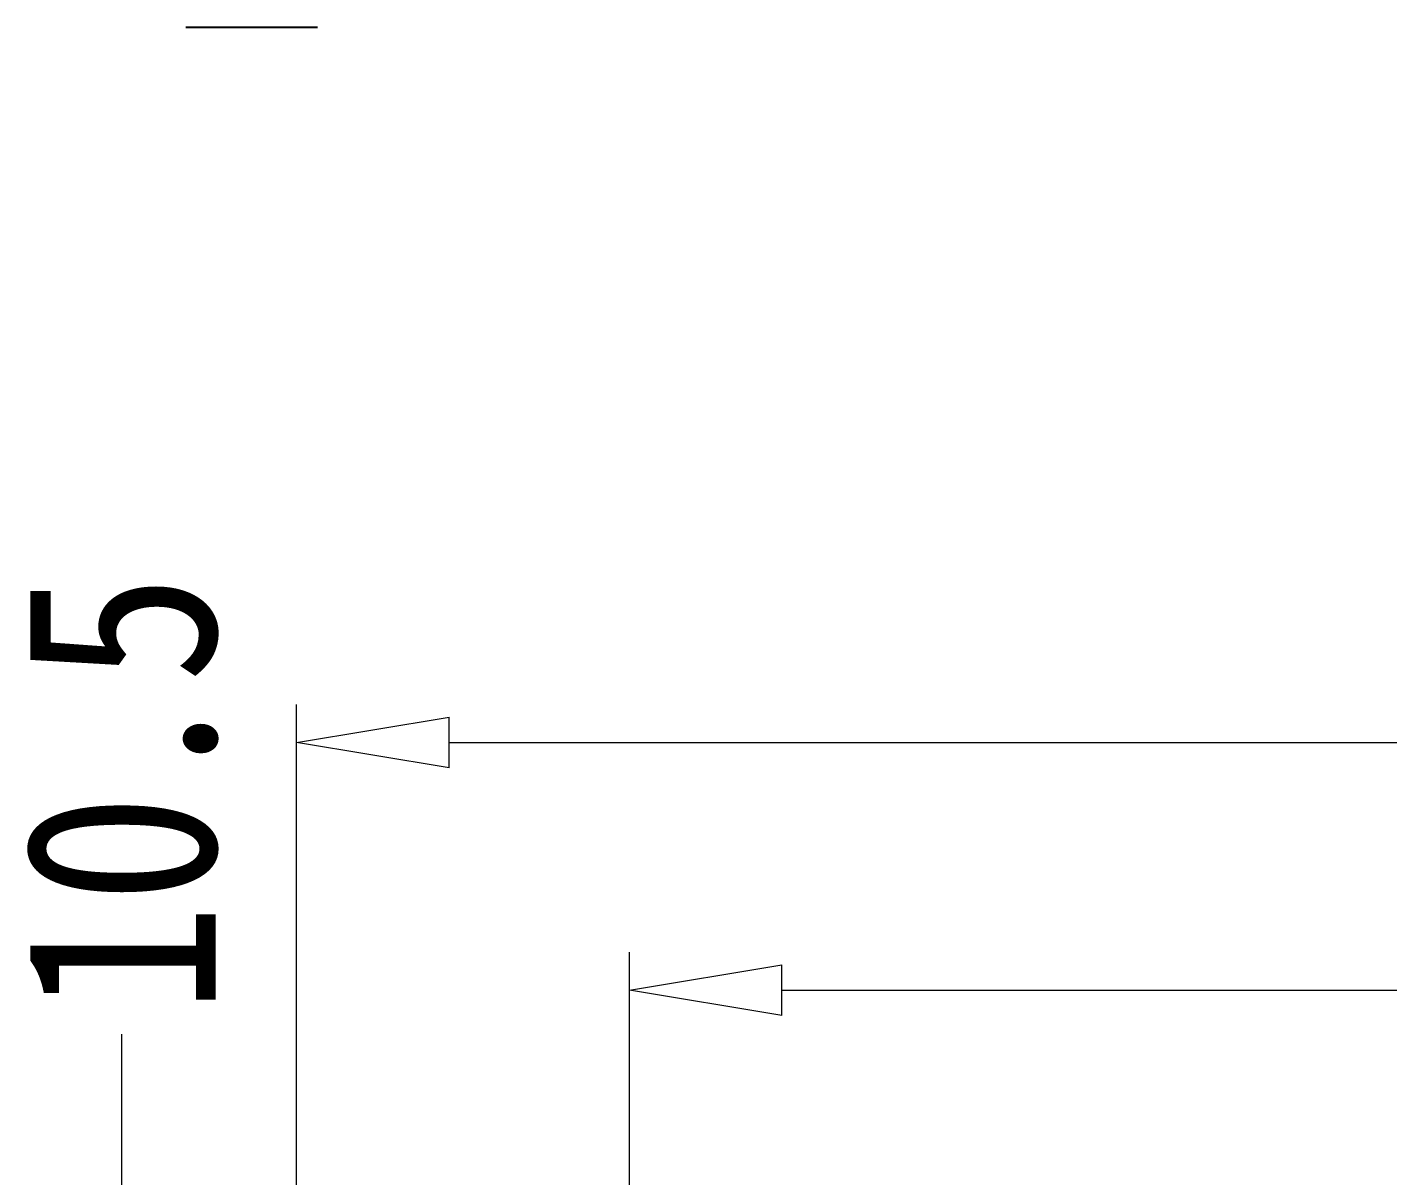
# Model space of a CAD drawing. Header units: millimetres. Extents: x 1786 to 4339, y -2795 to -1928.
# Drawn here: x 4212.11 to 4247.79, y -2578.98 to -2548.85 of the extents above; entities that cross this region are included whole.
import ezdxf

# ---------------------------------------------------------------- set-up
doc = ezdxf.new("R2010")
doc.units = ezdxf.units.MM
doc.layers.add('dim', color=3, linetype='Continuous', lineweight=9)
doc.styles.add('FFS', font='SIMFANG.TTF', dxfattribs={"width": 0.85})
doc.dimstyles.new('YanXiu', dxfattribs={"dimtxt": 2.5, "dimasz": 2.2, "dimexe": 1, "dimexo": 0.6, "dimgap": 0.66, "dimtad": 0, "dimzin": 9, "dimdsep": 46, "dimtxsty": 'FFS', "dimblk": 'CLOSEDBLANK', "dimcen": 0, "dimclrd": 256, "dimclre": 131, "dimclrt": 42, "dimazin": 2, "dimtfac": 1, "dimtofl": 0, "dimtmove": 0, "dimatfit": 3, "dimldrblk": 'CLOSEDBLANK', "dimfxl": 1, "dimlwd": 5, "dimlwe": 5, "dimarcsym": 0})

# ---------------------------------------------------------------- blocks, each defined once
blk = doc.blocks.new('_ClosedBlank')
at = {"color": 0, "linetype": 'ByBlock', "lineweight": -2}
for p, q in [((-1, 0.1667), (0, 0)), ((-1, 0.1667), (-1, -0.1667)), ((0, 0), (-1, -0.1667))]:
    blk.add_line(p, q, dxfattribs=at)
blk = doc.blocks.new('*D156')
at = {"layer": 'Defpoints', "color": 0}
for p in [(4376.175, -2577.079), (4354.862, -2587.579), (4364.875, -2587.579, 0)]:
    blk.add_point(p, dxfattribs=at)
at = {"layer": 'dim', "lineweight": 5}
for p, q in [((4354.862, -2577.079), (4354.862, -2573.079)), ((4354.862, -2583.579), (4354.862, -2581.079))]:
    blk.add_line(p, q, dxfattribs=at)
at = {"layer": 'dim', "color": 131, "lineweight": 5}
for p, q in [((4375.176, -2577.079), (4353.863, -2577.079)), ((4363.876, -2587.579), (4353.863, -2587.579))]:
    blk.add_line(p, q, dxfattribs=at)
at = {"layer": 'dim', "lineweight": 5, "xscale": 4, "yscale": 4, "zscale": 4}
for p, rotation in [((4354.862, -2577.079), 90), ((4354.862, -2587.579), 270)]:
    blk.add_blockref('_ClosedBlank', p, dxfattribs=dict(at, rotation=rotation))
at = {"layer": 'dim', "color": 42, "insert": (4354.862, -2566.773), "char_height": 5, "attachment_point": 5, "rotation": 90, "style": 'FFS'}
blk.add_mtext('10.5', dxfattribs=at)
blk = doc.blocks.new('*D163')
at = {"layer": 'Defpoints', "color": 0}
for p in [(4448.175, -2571.93), (4368.175, -2584.279, 0), (4448.175, -2584.279, 0)]:
    blk.add_point(p, dxfattribs=at)
at = {"layer": 'dim', "color": 131, "lineweight": 5}
for p, q in [((4368.175, -2583.28), (4368.175, -2570.93)), ((4448.175, -2583.28), (4448.175, -2570.93))]:
    blk.add_line(p, q, dxfattribs=at)
at = {"layer": 'dim', "lineweight": 5}
for p, q in [((4372.175, -2571.93), (4404.66, -2571.93)), ((4444.175, -2571.93), (4411.69, -2571.93))]:
    blk.add_line(p, q, dxfattribs=at)
at = {"layer": 'dim', "lineweight": 5, "xscale": 4, "yscale": 4, "zscale": 4, "rotation": 180}
blk.add_blockref('_ClosedBlank', (4368.175, -2571.93), dxfattribs=at)
at = {"layer": 'dim', "lineweight": 5, "xscale": 4, "yscale": 4, "zscale": 4}
blk.add_blockref('_ClosedBlank', (4448.175, -2571.93), dxfattribs=at)
at = {"layer": 'dim', "color": 42, "insert": (4408.175, -2571.93), "char_height": 5, "attachment_point": 5, "style": 'FFS'}
blk.add_mtext('80', dxfattribs=at)
blk = doc.blocks.new('*D164')
at = {"layer": 'Defpoints', "color": 0}
for p in [(4456.905, -2565.43), (4359.445, -2599.579), (4456.905, -2599.579)]:
    blk.add_point(p, dxfattribs=at)
at = {"layer": 'dim', "color": 131, "lineweight": 5}
for p, q in [((4359.445, -2598.58), (4359.445, -2564.43)), ((4456.905, -2598.58), (4456.905, -2564.43))]:
    blk.add_line(p, q, dxfattribs=at)
at = {"layer": 'dim', "lineweight": 5}
for p, q in [((4363.445, -2565.43), (4400.341, -2565.43)), ((4452.905, -2565.43), (4416.009, -2565.43))]:
    blk.add_line(p, q, dxfattribs=at)
at = {"layer": 'dim', "lineweight": 5, "xscale": 4, "yscale": 4, "zscale": 4, "rotation": 180}
blk.add_blockref('_ClosedBlank', (4359.445, -2565.43), dxfattribs=at)
at = {"layer": 'dim', "lineweight": 5, "xscale": 4, "yscale": 4, "zscale": 4}
blk.add_blockref('_ClosedBlank', (4456.905, -2565.43), dxfattribs=at)
at = {"layer": 'dim', "color": 42, "insert": (4408.175, -2565.43), "char_height": 5, "attachment_point": 5, "style": 'FFS'}
blk.add_mtext('97.46', dxfattribs=at)
blk = doc.blocks.new('*u194')
at = {"layer": 'dim'}
dim = blk.add_linear_dim(base=(-53.313, 74.75, 0), p1=(-32, 85.25, 0), p2=(-43.3, 74.75), angle=90, dimstyle='YanXiu', override={"dimtxt": 5, "dimasz": 4, "dimexe": 0.9995, "dimexo": 0.9995, "dimgap": 0.9995, "dimzin": 8}, dxfattribs=at)
dim.commit()
dim.dimension.update_dxf_attribs({"geometry": '*D156', "text_midpoint": (-53.313, 95.556, 0), "dimtype": 128, "insert": (-4408.175, 2662.329)})
for base, p1, p2, picture, middle in [((48.73, 96.899, 0), (-48.73, 62.75, 0), (48.73, 62.75, 0), '*D164', (0, 96.899, 0)), ((40, 90.399, 0), (-40, 78.05), (40, 78.05), '*D163', (0, 90.399, 0))]:
    dim = blk.add_linear_dim(base=base, p1=p1, p2=p2, dimstyle='YanXiu', override={"dimtxt": 5, "dimasz": 4, "dimexe": 0.9995, "dimexo": 0.9995, "dimgap": 0.9995, "dimzin": 8}, dxfattribs=at)
    dim.commit()
    dim.dimension.update_dxf_attribs({"geometry": picture, "text_midpoint": middle, "insert": (-4408.175, 2662.329)})
blk = doc.blocks.new('*u211')
at = {"color": 7, "linetype": 'Continuous'}
blk.add_line((109.425, 246.317, 0), (112.878, 246.317, 0), dxfattribs=at)
blk.add_blockref('*u194', (161.06, 130.653))

msp = doc.modelspace()

# ---------------------------------------------------------------- block references
msp.add_blockref('*u211', (4106.846, -2795.168))

doc.saveas('drawing.dxf')
